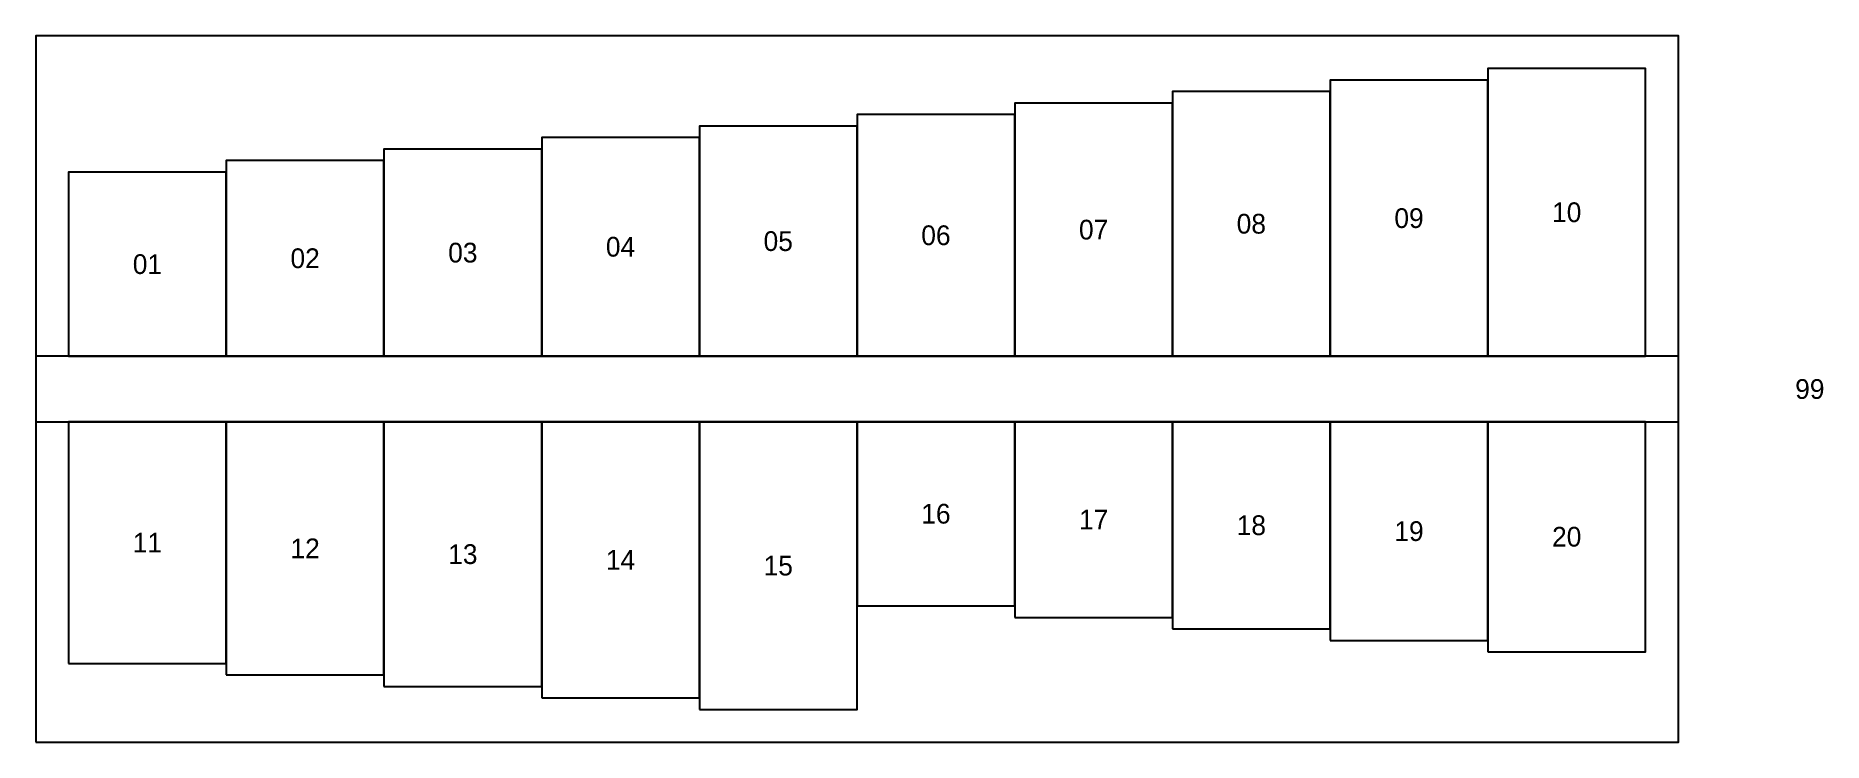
# Model space of a CAD drawing. Header units: metres. Extents: x 1379252 to 1379524, y 8174011 to 8174119.
import ezdxf
from ezdxf.enums import TextEntityAlignment as Align

# ---------------------------------------------------------------- set-up
doc = ezdxf.new("R2010")
doc.units = ezdxf.units.M
for name, color, linetype in [('LIMITE_OPERATION', 1, 'Continuous'), ('LOTS', 3, 'Continuous'), ('NUMEROS_LOTS', 7, 'Continuous'), ('VOIRIE', 8, 'Continuous')]:
    doc.layers.add(name, color=color, linetype=linetype)

msp = doc.modelspace()

# ---------------------------------------------------------------- linework, layer by layer
at = {"layer": 'LIMITE_OPERATION'}
msp.add_lwpolyline([(1379252.1212, 8174011.0092), (1379502.1212, 8174011.0092), (1379502.1212, 8174118.5092), (1379252.1212, 8174118.5092)], close=True, dxfattribs=at)
at = {"layer": 'LOTS'}
for points in [[(1379449.1212, 8174069.7592), (1379473.1212, 8174069.7592), (1379473.1212, 8174111.7592), (1379449.1212, 8174111.7592)], [(1379473.1212, 8174069.7592), (1379497.1212, 8174069.7592), (1379497.1212, 8174113.5092), (1379473.1212, 8174113.5092)], [(1379425.1212, 8174069.7592), (1379449.1212, 8174069.7592), (1379449.1212, 8174110.0092), (1379425.1212, 8174110.0092)], [(1379377.1212, 8174069.7592), (1379401.1212, 8174069.7592), (1379401.1212, 8174106.5092), (1379377.1212, 8174106.5092)], [(1379401.1212, 8174069.7592), (1379425.1212, 8174069.7592), (1379425.1212, 8174108.2592), (1379401.1212, 8174108.2592)], [(1379353.1212, 8174069.7592), (1379377.1212, 8174069.7592), (1379377.1212, 8174104.7592), (1379353.1212, 8174104.7592)], [(1379305.1212, 8174069.7592), (1379329.1212, 8174069.7592), (1379329.1212, 8174101.2592), (1379305.1212, 8174101.2592)], [(1379329.1212, 8174069.7592), (1379353.1212, 8174069.7592), (1379353.1212, 8174103.0092), (1379329.1212, 8174103.0092)], [(1379281.1212, 8174069.7592), (1379305.1212, 8174069.7592), (1379305.1212, 8174099.5092), (1379281.1212, 8174099.5092)], [(1379257.1212, 8174069.7592), (1379281.1212, 8174069.7592), (1379281.1212, 8174097.7592), (1379257.1212, 8174097.7592)], [(1379257.1212, 8174023.0092), (1379281.1212, 8174023.0092), (1379281.1212, 8174059.7592), (1379257.1212, 8174059.7592)], [(1379281.1212, 8174021.2592), (1379305.1212, 8174021.2592), (1379305.1212, 8174059.7592), (1379281.1212, 8174059.7592)], [(1379305.1212, 8174019.5092), (1379329.1212, 8174019.5092), (1379329.1212, 8174059.7592), (1379305.1212, 8174059.7592)], [(1379329.1212, 8174017.7592), (1379353.1212, 8174017.7592), (1379353.1212, 8174059.7592), (1379329.1212, 8174059.7592)], [(1379353.1212, 8174016.0092), (1379377.1212, 8174016.0092), (1379377.1212, 8174059.7592), (1379353.1212, 8174059.7592)], [(1379377.1212, 8174031.7592), (1379401.1212, 8174031.7592), (1379401.1212, 8174059.7592), (1379377.1212, 8174059.7592)], [(1379401.1212, 8174030.0092), (1379425.1212, 8174030.0092), (1379425.1212, 8174059.7592), (1379401.1212, 8174059.7592)], [(1379425.1212, 8174028.2592), (1379449.1212, 8174028.2592), (1379449.1212, 8174059.7592), (1379425.1212, 8174059.7592)], [(1379449.1212, 8174026.5092), (1379473.1212, 8174026.5092), (1379473.1212, 8174059.7592), (1379449.1212, 8174059.7592)], [(1379473.1212, 8174024.7592), (1379497.1212, 8174024.7592), (1379497.1212, 8174059.7592), (1379473.1212, 8174059.7592)]]:
    msp.add_lwpolyline(points, close=True, dxfattribs=at)
at = {"layer": 'VOIRIE'}
msp.add_lwpolyline([(1379252.1212, 8174059.7592), (1379502.1212, 8174059.7592), (1379502.1212, 8174069.7592), (1379252.1212, 8174069.7592)], close=True, dxfattribs=at)

# ---------------------------------------------------------------- texts
at = {"layer": 'NUMEROS_LOTS'}
for s, p in [('07', (1379413.1212, 8174089.0092)), ('09', (1379461.1212, 8174090.7592)), ('05', (1379365.1212, 8174087.2592)), ('01', (1379269.1212, 8174083.7592)), ('03', (1379317.1212, 8174085.5092)), ('99', (1379522.1212, 8174064.7592)), ('17', (1379413.1212, 8174044.8842)), ('19', (1379461.1212, 8174043.1342)), ('11', (1379269.1212, 8174041.3842)), ('13', (1379317.1212, 8174039.6342)), ('15', (1379365.1212, 8174037.8842))]:
    msp.add_text(s, height=3, dxfattribs=at).set_placement(p, align=Align.MIDDLE_CENTER)
at = {"layer": 'NUMEROS_LOTS', "char_height": 3, "attachment_point": 5}
for s, insert in [('10', (1379485.1212, 8174091.6342)), ('08', (1379437.1212, 8174089.8842)), ('04', (1379341.1212, 8174086.3842)), ('06', (1379389.1212, 8174088.1342)), ('02', (1379293.1212, 8174084.6342)), ('16', (1379389.1212, 8174045.7592)), ('18', (1379437.1212, 8174044.0092)), ('20', (1379485.1212, 8174042.2592)), ('12', (1379293.1212, 8174040.5092)), ('14', (1379341.1212, 8174038.7592))]:
    msp.add_mtext(s, dxfattribs=dict(at, insert=insert))

doc.saveas('drawing.dxf')
